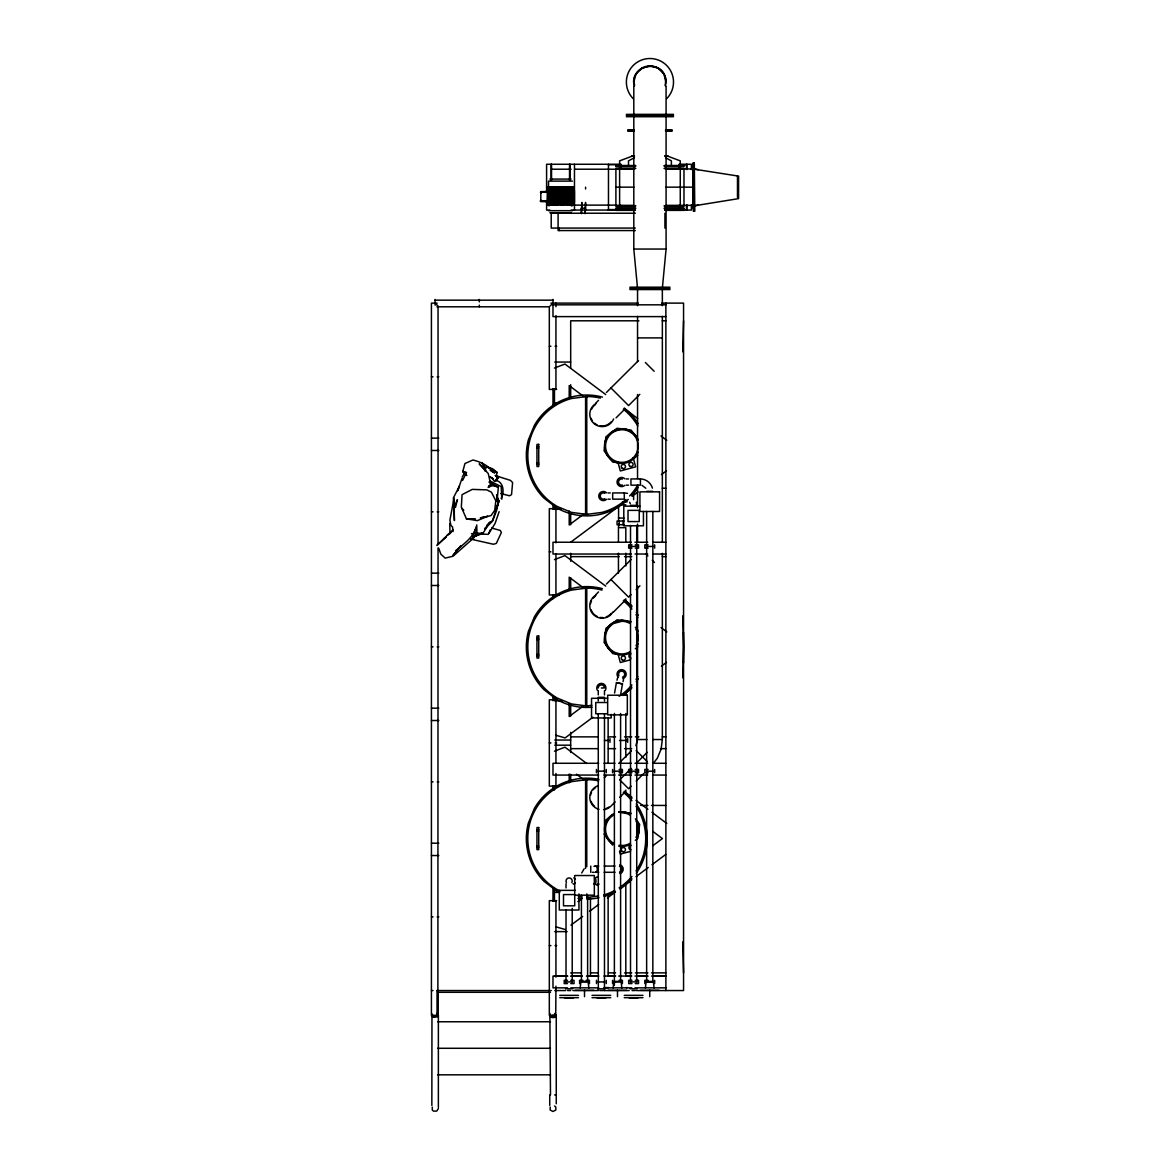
<?xml version="1.0" encoding="UTF-8"?>
<svg xmlns="http://www.w3.org/2000/svg" width="1170" height="1170" viewBox="0 0 1170 1170"><rect width="100%" height="100%" fill="white"/><g stroke="black" fill="none" stroke-linecap="round" stroke-linejoin="round"><path stroke-width="1.5" d="M547.794 202.615L548.13 204.004M547.794 192.67L548.13 189.204M682.71 351.76L683.558 320.799M682.71 677.737L683.558 646.834L682.71 615.917M581.505 213.423L581.607 210.059M585.219 213.423L585.322 210.059M581.578 208.216L581.841 202.425L581.841 208.216M585.292 208.216L585.556 202.425L585.585 210.059M498.098 501.667L498.303 498.244M662.512 286.591L666.081 249.049L666.081 86.404M438.048 547.896L437.872 1016.437M555.94 986.208L555.735 1016.511L551.362 1017.256L549.739 1015.326L550.441 1014.346M580.144 987.977L580.963 981.425L588.071 981.425L588.905 987.977M613.109 987.977L613.943 981.425L621.051 981.425L621.87 987.977M645.372 987.977L646.191 981.425L653.299 981.425L654.118 987.977M666.022 80.671A16.146 16.146 0 0 0 665.54 77.893C660.933 57.666 628.231 66.427 634.359 86.244M665.54 86.244L665.54 77.893M565.841 981.952L572.408 981.864M598.075 771.191L604.641 771.103M630.337 546.492L636.904 546.405M608.137 740.581L608.853 740.391L604.451 740.493M605.46 823.461L605.914 819.965L614.308 813.53M614.206 771.191L620.787 771.191M587.793 981.952L581.241 981.952M646.469 546.492L653.035 546.405M625.833 740.581L626.535 740.391L619.53 740.493M598.089 981.952L604.641 981.952M630.323 771.191L636.904 771.191M637.548 586.185L637.548 739.528L635.88 745.729M614.221 981.952L620.787 981.864M646.454 771.191L653.035 771.191M630.337 981.952L636.904 981.864M662.352 553.322L662.352 739.528L661.079 749.166L657.365 758.131L653.416 763.264M646.469 981.952L653.43 982.273M614.572 693.064L616.4 682.768L622.513 683.836L620.7 694.146M489.923 477.199L491.517 477.609L494.442 481.309L495.904 481.104L498.318 477.682L496.314 476.541L496.855 472.153L491.926 469.375M498.859 501.711L495.495 511.378L498.888 500.38L496.548 510.603L492.526 521.162L484.658 528.825L492.614 520.357L495.992 510.193M616.985 680.223L617.511 678.03M623.025 681.657L623.552 679.477M476.131 526.602C473.733 537.308 463.759 543.86 455.92 550.617L461.112 546.2M455.466 507.458L457.411 499.648L453.96 507.59L454.413 520.591L454.048 498.127L449.894 520.153L450.889 525.33L452.571 527.041L453.009 531.633M466.45 475.371L462.867 471.261L464.929 463.539L472.899 460C480.285 461.784 488.299 465.221 492.511 471.773L490.391 469.711L494.617 472.987L490.245 470.325M665.218 85.308L666.081 82.075L663.931 74.002L658.023 68.094L649.95 65.929L641.877 68.094L635.968 74.002L633.804 82.075L634.666 85.308M484.599 470.823L485.111 469.038M496.475 508.555L498.888 500.38M432.286 1107.083L432.286 1110.023L433.47 1111.105L436.732 1111.105L438.37 1108.546M550.178 1107.083L550.178 1110.023L553 1111.5L555.823 1110.023L555.823 1107.083L554.624 1106.001M501.14 498.493C504.533 492.292 503.86 481.85 495.466 480.226M499.151 511.656L495.056 523.516L488.285 534.354L471.466 533.666M462.033 478.369L457.675 490.771L459.444 486.062L453.36 497.952L454.311 512.153M550.251 1014.171C547.896 1018.266 556.394 1018.777 556.262 1015.326L554.653 1013.425M432.344 1016.437L432.359 1014.171L431.847 1015.326L433.47 1017.256L437.931 1016.437L438.37 1015.326L436.761 1013.425M488.943 533.14L490.259 529.849M581.724 872.981L584.137 868.798M462.589 480.402L466.581 472.3M462.267 477.082L465.163 471.598M490.171 521.674L482.64 533.827L473.85 532.409M456.753 550.748L453.082 555.311L460.702 545.907M495.992 479.671L498.61 476.614L496.314 476.541L498.318 477.682M486.939 525.228L489.104 522.858M472.168 538.8L476.687 534.397L472.68 536.664M550.046 306.057L552.986 303.118M595.764 403.123L598.543 400.33M606.411 392.476L638.484 360.594M616.078 417.865L623.946 410.012M639.8 394.348L628.582 405.566L610.945 387.943M595.764 594.696L598.543 591.903M606.411 584.049L631.23 559.421M613.299 612.217L623.946 601.57M631.098 594.623L628.582 597.139L610.945 579.501M636.144 589.578L639.931 585.79M604.29 777.728L606.411 775.608M619.939 762.284L631.376 750.847M631.083 768.456L619.705 779.834L628.582 788.712L631.113 786.167M636.1 763.454L647.259 752.281M611.544 805.545L615.157 801.933M619.705 797.37L623.946 793.143M636.202 781.077L643.822 773.458M453.024 529.747L436.922 545.425L446.253 536.957L443.488 538.829M471.334 540.101L452.951 556.276L445.156 558.105L440.841 554.156L438.735 548.277M572.803 196.18L572.803 189.16M633.628 458.479L637.825 455.262M635.295 648.765L637.825 646.82M635.295 840.338L637.825 838.393L639.654 824.411L635.368 818.824M480.534 534.207L482.537 532.701M583.684 514.142L569.205 524.95L569.205 511.012M570.975 542.003L619.091 506.127M632.209 496.343L638.045 491.985M661.372 474.596L666.476 470.793M583.684 705.715L569.205 716.508L569.205 703.843M592.839 717.268L565.139 737.919L555.838 735.257M624.926 693.342L631.639 688.34M661.372 666.169L666.476 662.352M577.892 901.602L582.236 898.355M652.743 845.778L662.41 838.568L652.743 831.329M570.975 925.134L582.645 916.446M589.548 911.298L598.674 904.483M607.42 897.96L614.718 892.52M624.926 884.915L631.639 879.898M635.997 876.652L648.238 867.511M651.953 864.747L665.745 854.466M451.313 532.248L447.291 535.056L450.304 533.403M572.803 204.048L572.803 197.028M634.33 157.76L628.495 160.86L628.495 165.496M482.683 532.891L473.177 537.176M493.477 485.126L488.095 487.393L490.815 484.994L498.361 487.115L497.045 501.243L496.65 494.72M488.738 485.813L490.815 484.994L488.256 473.514L479.188 463.817L485.755 470.691M554.463 368.053L564.964 364.045L605.694 394.553M554.463 559.626L564.964 555.604L605.694 586.111M554.463 751.184L564.964 747.177L586.784 763.513M472.373 537.571L481.806 533.11L472.68 536.898M547.048 201.62L547.56 187.068L573.461 187.068M616.561 429.595L618.243 429.141M616.561 621.168L618.243 620.714M630.542 659.792L620.319 662.527L617.862 653.372M630.542 851.351L620.319 854.1L619.5 851.043M476.921 535.012L480.519 534.339M698.388 205.13L694.366 205.788L738.577 198.622L738.577 176.129L692.903 168.963M600.371 398.107A58.939 58.939 0 0 0 586.77 396.513L571.501 398.517A58.939 58.939 0 0 0 557.286 506.493L571.501 512.387L586.77 514.39L602.023 512.387A58.939 58.939 0 0 0 625.965 499.473M602.023 590.09A58.939 58.939 0 0 0 586.77 588.071L571.501 590.09A58.939 58.939 0 0 0 557.286 698.066L571.501 703.96L586.77 705.963L591.844 705.291M598.704 780.858A58.939 58.939 0 0 0 586.77 779.644L571.501 781.648A58.939 58.939 0 0 0 557.286 889.639L560.445 890.94M619.442 812.126L621.87 811.804A17.375 17.375 0 0 1 630.557 814.13M586.77 893.909L586.77 897.536L598.63 895.971M547.004 201.298L540.408 201.298L540.803 199.953M626.374 114.353L673.525 114.353M626.374 115.537L673.525 115.537M626.374 116.707L673.525 116.707M627.866 129.768L634.359 129.768M665.54 129.768L672.033 129.768M627.866 130.499L634.359 130.499M665.54 130.499L672.033 130.499M627.866 131.23L634.359 131.23M665.54 131.23L672.033 131.23M631.976 155.756L634.389 155.756M664.896 155.756L667.909 155.756M634.476 156.224L631.976 156.224L619.617 160.86L619.617 210.366M664.896 156.224L667.909 156.224L680.267 160.86L680.267 210.366M621.168 164.268L546.595 164.268L546.595 192.45M679.17 164.268L691.411 164.268L691.411 169.548M608.064 164.721L620.817 164.721M679.17 164.721L686.468 164.721M635.617 165.496L615.903 165.496L615.903 166.242L635.617 166.242M664.282 165.496L683.982 165.496L683.982 166.242L664.282 166.242M615.903 165.877L635.617 165.877M664.282 165.877L683.982 165.877M635.617 168.217L615.903 168.217L615.903 206.095L635.617 206.095M664.282 168.217L683.982 168.217L683.982 206.095L664.282 206.095M615.903 168.597L635.617 168.597M664.282 168.597L683.982 168.597M615.903 168.963L633.891 168.963M666.008 168.963L693.269 168.963M551.538 169.211L571.106 169.211M574.675 169.211L615.727 169.211M549.871 179.083L571.106 179.083M572.437 181.116L548.554 181.116L548.379 204.735M615.903 187.156L633.891 187.156M666.008 187.156L692.903 187.156M540.803 191.924L540.803 193.284M540.408 192.26L548.218 192.26M540.408 200.962L548.218 200.962M573.461 204.735L547.516 204.735L547.56 201.211M574.675 205.116L615.727 205.116M615.903 205.364L633.891 205.364M666.008 205.364L693.269 205.364M615.903 205.73L635.617 205.73M664.282 205.73L683.982 205.73M581.344 213.627L581.344 208.216L585.556 208.216M635.617 208.084L615.903 208.084L615.903 210.366L634.784 210.366M664.282 208.084L683.982 208.084L683.982 210.366L665.116 210.366M615.903 208.45L635.617 208.45M664.282 208.45L683.982 208.45M615.903 208.83L634.784 208.83M665.116 208.83L683.982 208.83M608.064 209.591L615.347 209.591M549.885 210.059L546.595 210.059L546.595 201.255M571.165 210.059L635.412 210.059M664.589 210.059L691.411 210.059L691.411 204.779M548.54 210.702L572.437 210.702M549.871 212.735L571.106 212.735M635.368 213.233L551.202 213.233L551.202 228.077L635.295 228.077M664.926 213.233L664.926 228.077M635.295 230.563L558.09 230.563L558.09 213.233M633.804 86.404L633.804 249.049L666.081 249.049M629.913 287.191L669.971 287.191M629.913 288.376L669.971 288.376M629.913 289.56L669.971 289.56M435.108 300.163L552.986 300.163M437.185 303.118L431.423 303.118L431.423 1015.326M550.909 303.118L638.22 303.118M661.796 303.118L683.558 303.118L683.558 990.551L636.407 990.551M552.986 304.829L665.876 304.829M436.878 306.803L549.315 306.803L549.315 389.405L556.671 389.405M665.876 316.617L552.986 316.617L552.986 299.432M638.922 320.799L570.682 320.799L570.682 368.316M662.278 320.799L665.876 320.799M637.548 337.896L662.352 337.896M549.315 346.261L550.909 346.261M555.077 346.261L556.671 346.261M554.755 362.056L570.682 362.056M431.423 376.798L433.017 376.798M437.185 376.798L438.794 376.798M585.585 396.513L587.94 396.513M554.463 403.182L557.739 403.182M431.423 438.136L438.794 438.136M536.957 446.604L538.726 446.604M536.957 447.934L538.726 448.008M431.423 450.479L438.794 450.479M536.957 462.896L538.726 462.969M536.957 464.3L538.726 464.3M626.272 478.94L628.524 478.94M640.429 478.94L630.937 478.94L630.937 485.155L640.429 485.155L640.429 478.94C645.913 478.969 650.973 482.844 652.421 488.139M626.272 485.155L628.524 485.155M662.278 488.241L665.876 488.241M646.644 491.356L652.845 491.356M608.005 492.936L610.257 492.936M624.297 492.936L612.67 492.936L612.67 499.151L624.297 499.151L624.297 492.936L627.515 493.36M608.005 499.151L610.257 499.151M622.498 501.872L627.208 501.872M620.29 504.811L625.818 504.811M630.513 505.352L636.729 505.352L636.304 502.135M639.873 506.157L623.8 506.157L623.8 525.798L643.441 525.798L643.441 511.509M556.671 508.687L549.315 508.687L549.315 594.974L556.671 594.974M561.015 509.272L554.463 509.272L554.463 505.308M431.423 511.816L433.017 511.816M437.185 511.816L438.794 511.816M585.585 514.39L587.94 514.39M618.447 518.076L623.976 518.076M623.976 521.03L617.058 521.03L617.058 524.716L623.976 524.716M631.361 542.236L552.986 542.236L552.986 554.024L631.361 554.024M634.988 542.236L647.712 542.236M653.123 542.236L665.876 542.236M631.976 544.854L628.699 544.854L628.699 548.13L631.976 548.13M635.251 544.854L638.542 544.854L638.542 548.13L635.251 548.13M648.107 544.854L644.831 544.854L644.831 548.13L648.107 548.13M549.315 551.83L550.909 551.83M634.988 554.024L647.712 554.024M653.123 554.024L665.876 554.024M570.682 556.642L619.164 556.642M624.561 556.642L631.741 556.642M662.278 556.642L665.876 556.642M431.423 573.154L438.794 573.154M431.423 585.497L438.794 585.497M585.585 588.071L587.94 588.071M554.463 594.74L559.377 594.74M683.558 632.327L683.558 663.039M536.957 638.177L538.726 638.177M536.957 639.507L538.726 639.58M431.423 646.834L433.017 646.834M437.185 646.834L438.794 646.834M536.957 654.527L538.726 654.454M536.957 655.858L538.726 655.858M601.365 688.004L603.34 688.004M607.625 698.3L591.537 698.3L591.537 717.956L611.193 717.956L611.193 714.373M556.671 699.806L549.315 699.806L549.315 786.108L556.671 786.108M562.653 700.83L554.463 700.83L554.463 696.881M606.981 702.512L595.764 702.512L595.764 713.744L606.981 713.744M585.585 705.963L587.94 705.963M431.423 708.172L438.794 708.172M431.423 720.515L438.794 720.515M570.682 736.866L597.621 736.866M608.4 736.866L615.581 736.866M624.561 736.866L631.741 736.866M635.339 736.866L638.922 736.866M662.278 736.866L665.876 736.866M637.548 739.528L646.849 739.528M653.05 739.528L662.352 739.528M554.755 740.04L570.682 740.04M549.315 742.95L550.909 742.95M555.077 742.95L556.671 742.95M554.755 745.188L570.682 745.188M570.682 748.654L597.621 748.654M608.4 748.654L615.581 748.654M624.561 748.654L631.741 748.654M660.48 748.654L665.876 748.654M598.674 763.279L552.986 763.279L552.986 775.067L598.674 775.067M603.969 763.279L615.01 763.279M618.652 763.279L631.361 763.279M634.988 763.279L647.712 763.279M653.123 763.279L665.876 763.279M619.135 769.465L622.411 769.465L622.411 772.741L619.135 772.741M631.976 769.465L628.699 769.465L628.699 772.741L631.976 772.741M635.251 769.465L638.542 769.465L638.542 772.741L635.251 772.741M648.107 769.465L644.831 769.465L644.831 772.741L648.107 772.741M603.969 775.067L615.01 775.067M618.652 775.067L631.361 775.067M634.988 775.067L647.712 775.067M653.123 775.067L665.876 775.067M585.585 779.644L587.94 779.644M431.423 781.852L433.017 781.852M437.185 781.852L438.794 781.852M559.377 786.313L554.463 786.313L554.463 789.969M640.721 805.428L647.902 805.428M651.5 805.428L665.876 805.428M536.957 829.749L538.726 829.749M536.957 831.153L538.726 831.08M431.423 843.19L438.794 843.19M536.957 846.1L538.726 846.027M536.957 847.431L538.726 847.431M431.423 855.533L438.794 855.533M595.12 866.078L598.747 866.078M604.173 866.078L615.04 866.078M592.342 872.293L593.833 872.293M598.747 872.293L595.12 872.293A3.1 2.194 -90 0 0 597.241 868.374A3.1 2.194 -90 0 0 594.024 866.487M604.173 872.293L615.04 872.293M575.377 890.355L559.289 890.355L559.289 910.011L578.945 910.011L578.945 893.938M554.463 892.403L559.377 892.403M574.733 894.567L563.501 894.567L563.501 905.799L574.733 905.799L574.689 875.526L594.345 875.526L594.345 895.182L574.689 895.182M586.77 897.536L587.94 897.536M556.671 900.666L549.315 900.666L549.315 1015.326M431.423 916.87L433.017 916.87M437.185 916.87L438.794 916.87M554.755 931.612L567.143 931.612M549.315 945.609L550.909 945.609M555.077 945.609L556.671 945.609M570.682 972.87L581.446 972.87M590.426 972.87L597.621 972.87M608.4 972.87L615.581 972.87M624.561 972.87L631.741 972.87M635.339 972.87L647.902 972.87M651.5 972.87L665.876 972.87M567.552 976.058L552.986 976.058L552.986 987.846L567.552 987.846M570.799 976.058L582.119 976.058M586.389 976.058L598.674 976.058M603.969 976.058L615.669 976.058M618.652 976.058L631.8 976.058M634.988 976.058L647.946 976.058M651.529 976.058L665.876 976.058M554.463 976.189L567.64 976.189M571.194 976.189L582.192 976.189M589.402 976.189L598.557 976.189M607.61 976.189L614.937 976.189M625.818 976.189L631.303 976.189M636.743 976.189L647.683 976.189M653.123 976.189L665.876 976.189M567.479 980.314L564.203 980.314L564.203 983.59L567.479 983.59M570.755 980.314L574.031 980.314L574.031 983.59L570.755 983.59M582.879 980.314L579.603 980.314L579.603 983.59M586.155 980.314L589.431 980.314L589.431 983.59M619.135 980.314L622.411 980.314L622.411 983.59M631.976 980.314L628.699 980.314L628.699 983.59L631.976 983.59M635.251 980.314L638.542 980.314L638.542 983.59L635.251 983.59M648.107 980.314L644.831 980.314L644.831 983.59M604.451 987.597L608.678 987.597M626.359 987.597L627.208 987.597M570.799 987.846L598.674 987.846M603.969 987.846L631.8 987.846M634.988 987.846L665.876 987.846M565.563 988.796L572.671 988.796M597.811 988.796L604.919 988.796M630.06 988.796L637.182 988.796M575.157 990.317L593.877 990.317M608.137 990.317L626.857 990.317M640.385 990.317L659.105 990.317M431.423 990.551L433.017 990.551M436.878 990.551L551.231 990.551M554.799 990.551L565.68 990.551M567.567 990.551L570.667 990.551M572.934 990.551L598.323 990.551L598.265 713.744M599.815 990.551L602.916 990.551M603.764 990.551L629.153 990.551M632.063 990.551L635.178 990.551M437.609 992.292L550.485 992.292M559.757 995.348L578.477 995.348M592.005 995.348L610.725 995.348M624.268 995.348L642.973 995.348M559.757 997.688L578.477 997.688M592.005 997.688L610.725 997.688M624.268 997.688L642.973 997.688M564.744 997.922L573.49 997.922M597.007 997.922L605.738 997.922M629.255 997.922L637.986 997.922M432.681 1015.326L437.609 1015.326L437.609 990.551M556.13 1015.326L549.871 1015.326L550.485 1094.901M432.154 1016.437L438.048 1016.437M437.609 1021.761L550.485 1021.761M437.609 1048.291L550.485 1048.291M437.609 1074.82L550.485 1074.82M554.624 1094.901L556.116 1094.901M470.779 539.238L474.113 539.282M475.225 519.144L466.45 518.837L461.331 507.18L462.062 494.661L472.285 489.382L486.91 489.894L491.415 492.19L495.831 500.775L494.72 510.354L490.961 515.648L480.256 517.944L487.671 516.306L477.36 520.635L466.45 518.837L475.093 519.1M555.077 1014.302L555.94 1015.326M619.647 462.925L612.656 462.004L604.071 450.816L605.914 436.834L617.102 428.249L631.083 430.092L637.518 438.487M631.083 621.665L617.102 619.822L605.914 628.407L604.071 642.389L612.656 653.562L617.892 654.264M618.842 811.614L631.083 813.223M578.287 896.41L582.06 896.907M565.139 929.492L555.838 926.815M694.366 168.948L698.388 169.665M491.634 528.036L500.219 530.419L501.403 532.452L496.329 543.406L493.404 544.255L470.823 539.151M616.429 682.563L622.469 684.011M495.129 475.546L510.515 480.402L512.621 482.581L511.539 494.603L509.506 495.787L500.877 493.565M486.223 466.625L492.555 468.717L497.235 472.724L493.257 470.208M486.384 466.932L490.186 468.292M490.318 484.102L498.361 487.115L488.928 482.055M642.037 485.36L645.811 488.256M490.362 481.192L501.213 486.632L501.813 499.18M665.569 157.76L671.39 160.86L671.39 165.496M490.186 477.053L493.067 478.881L491.517 477.609M624.385 408.549L637.694 418.524M660.977 435.957L666.783 440.315M583.684 396.469L569.205 385.617L569.205 398.283M625.833 601.204L631.873 605.724M660.977 627.529L666.783 631.888M583.684 588.042L569.205 577.19L569.205 589.856M625.833 792.777L631.873 797.296M635.997 800.382L647.873 809.289M651.968 812.346L666.783 823.446M576.444 774.189L583.684 779.615M474.947 530.039L476.936 531.809L476.716 524.891M645.357 362.481L654.132 371.256M435.108 303.118L438.048 306.057L438.048 544.284M645.694 553.717L647.887 555.911M652.275 560.298L654.469 562.492M636.158 750.54L647.068 761.451M466.786 475.473L462.94 471.612L465.046 473.85M461.711 508.16L463.803 510.252M462.867 471.261L466.421 475.225M635.368 627.252L637.518 630.045M604.071 833.947L612.656 845.135M496.65 475.663L497.279 477.097M629.679 502.252L630.294 503.743M633.204 457.689L635.661 466.845L620.319 470.969L617.979 462.238M438.048 1015.326L437.185 1014.302L437.185 990.551M633.804 249.049L637.372 286.591M682.71 941.908L683.558 972.87M449.763 523.502L449.982 532.818M693.576 163.069L694.073 211.243M581.388 208.216L581.402 210.059M737.48 175.924L737.48 197.335M693.269 171.888L692.903 166.491L692.903 207.836L693.269 200.64M686.922 164.268L686.922 169.548M686.922 204.779L686.922 210.059M686.468 164.268L686.468 169.211M686.468 205.116L686.468 210.059M679.243 165.496L679.243 169.109M679.243 205.218L679.243 208.83M665.876 303.118L665.876 990.551M662.352 289.56L662.352 305.662M662.352 316.412L662.352 542.368M654.659 544.854L654.659 548.13M654.659 769.465L654.659 772.741M654.659 980.314L654.659 983.59M652.845 511.422L652.845 981.952M649.745 990.142L649.745 996.694M646.644 511.422L646.644 981.952M637.548 289.56L637.548 305.662M637.548 316.412L637.548 361.618M637.548 394.48L637.548 478.471M637.548 485.769L637.548 507.678M637.548 524.101L637.548 542.368M636.729 525.447L636.729 981.952M633.613 496.036L633.613 499.678M630.513 525.447L630.513 981.952M627.661 738.65L627.661 742.321M625.818 542.236L625.818 527.655L618.447 527.655L618.447 542.236M625.818 553.176L625.818 565.929M625.818 598.733L625.818 602.375M625.818 691.675L625.818 695.316M625.818 713.539L625.818 757.282M625.818 790.086L625.818 793.728M625.818 883.028L625.818 975.97M623.04 521.03L623.04 524.716M620.656 165.496L620.656 169.109M620.656 205.218L620.656 208.83M620.597 713.495L620.597 981.952M619.193 521.03L619.193 524.716M618.579 506.04L618.579 520.445M618.579 524.058L618.579 527.655M618.447 553.176L618.447 573.212M617.497 990.142L617.497 996.694M614.382 713.495L614.382 985.389M612.583 769.465L612.583 772.741M612.583 980.314L612.583 983.59M609.979 738.65L609.979 742.321M608.473 164.268L608.473 210.059M608.137 717.795L608.137 763.249M608.137 894.172L608.137 975.999M606.279 769.465L606.279 772.741M606.279 980.314L606.279 983.59M604.481 690.724L604.481 694.907M604.481 700.976L604.481 697.32L598.265 697.32L598.265 700.976M604.481 713.744L604.481 990.551M598.265 690.724L598.265 694.907M596.451 769.465L596.451 772.741M596.451 980.314L596.451 983.59M590.733 866.078L590.733 872.293M590.455 898.063L590.455 976.043M587.618 895.255L587.618 981.952M586.77 396.513L586.77 514.39M586.77 588.071L586.77 705.963M586.77 779.644L586.77 866.707M585.585 187.156L585.585 189.013M585.585 396.659L585.585 514.244M585.585 588.232L585.585 705.803M585.585 779.805L585.585 868.432M585.044 208.216L585.044 213.627M584.517 990.142L584.517 996.694M581.417 895.255L581.417 981.952M574.47 164.268L574.47 210.059M573.344 187.068L573.344 204.735M573.198 187.068L573.212 204.735M572.92 187.068L572.934 204.735M572.656 187.068L572.656 204.735M572.218 187.068L572.218 204.735M572.218 908.315L572.218 981.952M571.823 187.068L571.969 204.735M571.706 187.068L571.706 204.735M571.209 187.068L571.209 204.735M570.697 187.068L570.697 204.735M570.682 384.711L570.682 397.493M570.682 513.805L570.682 524.76M570.682 553.278L570.682 561.293M570.682 577.717L570.682 588.685M570.682 704.983L570.682 715.938M570.682 732.376L570.682 752.471M570.682 774.379L570.682 781.692M569.98 164.268L569.98 180.121M569.936 187.068L569.936 204.735M569.527 164.268L569.527 180.121M569.307 187.068L569.307 204.735M569.205 774.028L569.205 782.803M568.43 187.068L568.43 204.735M567.816 187.068L567.713 204.735M567.158 187.068L567.158 204.735M566.733 187.068L566.733 204.735M565.944 187.068L565.944 204.735M566.017 883.774L566.017 887.942M566.017 910.114L566.017 981.952M564.861 187.068L564.861 204.735M564.525 187.068L564.525 204.735M564.028 187.068L564.028 204.735M563.75 187.068L563.75 204.735M562.902 187.068L562.902 204.735M562.712 187.068L562.712 204.735M560.869 187.068L560.869 204.735M560.284 187.068L560.284 204.735M559.128 187.068L559.231 204.735M559.275 228.077L559.275 230.563M558.441 187.068L558.441 204.735M558.265 187.068L558.265 204.735M557.388 187.068L557.388 204.735M557.125 187.068L557.125 204.735M556.613 187.068L556.613 204.735M556.291 187.068L556.291 204.735M556.262 1015.326L556.262 1103.749M555.94 303.118L555.94 306.715M555.94 315.695L555.94 389.405M555.94 508.687L555.94 542.836M555.94 553.629L555.94 594.974M555.94 699.806L555.94 762.738M555.94 773.516L555.94 786.108M555.94 900.666L555.94 977.111M555.618 187.068L555.618 204.735M555.194 187.068L555.194 204.735M554.887 187.068L554.887 204.735M554.463 388.835L554.463 405.215M554.463 888.439L554.463 901.295M554.419 187.068L554.419 204.735M553.966 187.068L553.966 204.735M553.308 187.068L553.41 204.735M552.986 388.601L552.986 405.668M552.986 505.074L552.986 509.155M552.986 594.974L552.986 598.587M552.986 696.194L552.986 700.669M552.986 786.108L552.986 789.969M552.986 887.928L552.986 901.412M552.693 187.068L552.693 204.735M552.474 187.068L552.474 204.735M551.801 187.068L551.904 204.735M551.538 164.268L551.538 180.121M551.07 164.268L551.07 180.121M551.172 187.068L551.172 204.735M550.397 187.068L550.397 204.735M549.885 187.068L549.885 204.735M549.739 1094.901L549.739 1105.445M549.242 187.068L549.242 204.735M549.081 187.068L549.081 204.735M548.101 187.068L548.101 204.735M547.618 187.068L547.75 192.377M547.75 201.211L547.809 204.735M479.305 299.432L479.305 301.889M479.305 305.195L479.305 306.803M438.37 1015.326L438.37 1107.332M435.108 299.432L435.108 305.195M431.964 1015.326L431.847 1105.445M633.277 98.748A23.576 23.576 0 0 1 633.277 65.403A23.576 23.576 0 0 1 666.607 65.403A23.576 23.576 0 0 1 666.607 98.748M633.862 80.671A16.146 16.146 0 0 1 634.359 77.893M634.784 76.562A16.146 16.146 0 0 1 649.95 65.929M651.354 65.988A16.146 16.146 0 0 1 665.116 76.562M619.486 866.18A3.1 3.1 0 0 1 619.486 872.176M618.93 675.763A3.1 3.1 0 0 1 620.275 671.434A3.1 3.1 0 0 1 624.502 673.116A3.1 3.1 0 0 1 622.498 677.181M622.411 485.038A3.1 3.1 0 0 1 618.52 482.04A3.1 3.1 0 0 1 622.411 479.056M604.905 498.727A3.1 3.1 0 0 1 600.239 496.036A3.1 3.1 0 0 1 604.905 493.345M598.265 688.004A3.1 3.1 0 0 1 601.365 684.889A3.1 3.1 0 0 1 604.481 688.004M597.914 885.471A4.578 4.578 0 0 1 595.866 884.271M595.866 877.793A4.578 4.578 0 0 1 597.914 876.608M619.866 864.762A4.578 4.578 0 0 1 619.866 873.61M618.374 677.459A4.578 4.578 0 0 1 618.988 670.468A4.578 4.578 0 0 1 625.76 672.282A4.578 4.578 0 0 1 622.806 678.644M606.587 499.283A4.578 4.578 0 0 1 600.108 499.283A4.578 4.578 0 0 1 600.108 492.804A4.578 4.578 0 0 1 606.587 492.804M624.853 485.287A4.578 4.578 0 0 1 618.374 485.287A4.578 4.578 0 0 1 618.374 478.808A4.578 4.578 0 0 1 624.853 478.808M597.358 690.315A4.636 4.636 0 0 1 601.365 683.368A4.636 4.636 0 0 1 605.373 690.315M566.426 882.589A3.1 3.1 0 0 1 569.117 877.939A3.1 3.1 0 0 1 571.808 882.589M573.783 877.939A3.1 1.55 -90 0 1 575.128 879.489M575.128 882.589A3.1 1.55 -90 0 1 573.007 883.73M594.448 877.939A3.1 1.55 -90 0 1 595.939 881.844A3.1 1.55 -90 0 1 593.673 883.73M599.098 884.14A3.1 3.1 0 0 1 597.548 883.73M610.945 806.145A12.402 12.402 0 0 1 603.764 809.669M598.967 809.347A12.402 12.402 0 0 1 597.46 785.904M612.919 611.998A12.402 12.402 0 0 1 593.409 614.572A12.402 12.402 0 0 1 595.983 595.062M613.636 418.962A12.402 12.402 0 0 1 594.009 423.569A12.402 12.402 0 0 1 595.983 403.504M636.027 806.218A58.939 58.939 0 0 1 636.027 870.963M631.902 876.491A58.939 58.939 0 0 1 619.135 887.84M614.747 890.458A58.939 58.939 0 0 1 603.661 895.065M623.332 792.353A58.939 58.939 0 0 1 631.902 800.689M636.275 803.936A60.43 60.43 0 0 1 636.275 873.244M631.902 878.772A60.43 60.43 0 0 1 619.954 889.083M615.449 891.774A60.43 60.43 0 0 1 604.086 896.483M598.996 897.77A60.43 60.43 0 0 1 586.77 899.013M581.505 898.794A60.43 60.43 0 0 1 577.995 898.384M559.626 892.578A60.43 60.43 0 0 1 556.554 890.926L544.035 881.317A60.43 60.43 0 0 1 528.387 822.949L534.427 808.368A60.43 60.43 0 0 1 598.996 779.41M624.253 791.183A60.43 60.43 0 0 1 631.902 798.408M608.883 807.066A11.788 11.788 0 0 1 606.148 808.47M594.55 806.364A11.788 11.788 0 0 1 591.069 801.348M590.572 795.264A11.788 11.788 0 0 1 591.523 792.324M593.19 789.75A11.788 11.788 0 0 1 595.471 787.673M636.626 820.653A17.053 17.053 0 0 1 637.314 836.389M613.343 843.95A17.053 17.053 0 0 1 610.901 842.239M609.804 841.245A17.053 17.053 0 0 1 607.098 837.705M606.411 836.389A17.053 17.053 0 0 1 605.402 833.596M605.402 824.762A17.053 17.053 0 0 1 613.343 814.422M618.901 812.389A17.053 17.053 0 0 1 624.824 812.389M626.286 812.711A17.053 17.053 0 0 1 630.396 814.422M636.012 821.018A16.336 16.336 0 0 1 636.012 837.354M630.03 843.336A16.336 16.336 0 0 1 619.032 845.266M613.694 843.336A16.336 16.336 0 0 1 613.694 815.037M621.87 812.843A16.336 16.336 0 0 1 630.03 815.037M636.919 820.492A17.375 17.375 0 0 1 636.919 837.866M630.557 844.228A17.375 17.375 0 0 1 618.842 846.29M613.182 844.228A17.375 17.375 0 0 1 613.182 814.13M630.996 849.712A2.106 2.106 0 0 1 628.89 847.606A2.106 2.106 0 0 1 630.996 845.5M637.811 676.494A58.939 58.939 0 0 1 636.027 679.39M631.902 684.918A58.939 58.939 0 0 1 619.135 696.282M623.332 600.78A58.939 58.939 0 0 1 631.902 609.117M636.027 614.645A58.939 58.939 0 0 1 637.811 617.555M638.206 678.732A60.43 60.43 0 0 1 636.275 681.671M631.902 687.214A60.43 60.43 0 0 1 622.849 695.492M592.02 707.221A60.43 60.43 0 0 1 556.554 699.353L544.035 689.744A60.43 60.43 0 0 1 528.387 631.376L534.427 616.809A60.43 60.43 0 0 1 602.404 588.656M624.253 599.625A60.43 60.43 0 0 1 631.902 606.835M636.275 612.363A60.43 60.43 0 0 1 638.206 615.303M611.164 613.431A11.788 11.788 0 0 1 606.148 616.912M603.135 617.555A11.788 11.788 0 0 1 600.064 617.409M597.139 616.458A11.788 11.788 0 0 1 591.069 609.775M590.572 603.691A11.788 11.788 0 0 1 591.523 600.766M593.19 598.177A11.788 11.788 0 0 1 595.471 596.115M617.453 654.088A17.053 17.053 0 0 1 605.841 643.441M605.402 642.023A17.053 17.053 0 0 1 605.402 633.204M605.841 631.785A17.053 17.053 0 0 1 630.396 622.849M636.012 629.445A16.336 16.336 0 0 1 636.012 645.781M630.03 651.763A16.336 16.336 0 0 1 607.713 645.781A16.336 16.336 0 0 1 613.694 623.464L621.87 621.285A16.336 16.336 0 0 1 630.03 623.464M638.206 643.558A17.375 17.375 0 0 1 636.919 646.308M630.557 652.67A17.375 17.375 0 0 1 606.821 646.308A17.375 17.375 0 0 1 613.182 622.557L621.87 620.232A17.375 17.375 0 0 1 630.557 622.557M636.919 628.919A17.375 17.375 0 0 1 638.206 631.668M630.996 658.14A2.106 2.106 0 0 1 628.89 656.034A2.106 2.106 0 0 1 630.996 653.928M637.811 484.921A58.939 58.939 0 0 1 629.635 495.919M623.332 409.222A58.939 58.939 0 0 1 637.811 425.982M638.206 487.159A60.43 60.43 0 0 1 631.902 495.641M628.246 499.4A60.43 60.43 0 0 1 556.554 507.78L544.035 498.186A60.43 60.43 0 0 1 528.387 439.818L534.427 425.236A60.43 60.43 0 0 1 602.404 397.083M624.253 408.052A60.43 60.43 0 0 1 638.206 423.745M611.164 421.873A11.788 11.788 0 0 1 600.064 425.836M597.139 424.9A11.788 11.788 0 0 1 594.55 423.218M592.488 420.951A11.788 11.788 0 0 1 591.069 418.202M591.523 409.193A11.788 11.788 0 0 1 595.471 404.542M636.626 454.574A17.053 17.053 0 0 1 633.921 458.099M617.453 462.516A17.053 17.053 0 0 1 613.343 460.819M612.085 460.015A17.053 17.053 0 0 1 606.411 438.838M607.098 437.522A17.053 17.053 0 0 1 609.804 433.997M610.901 432.988A17.053 17.053 0 0 1 632.824 432.988M633.921 433.997A17.053 17.053 0 0 1 636.626 437.522M638.206 451.986A17.375 17.375 0 0 1 610.696 459.357A17.375 17.375 0 0 1 613.182 430.999L621.87 428.673A17.375 17.375 0 0 1 638.206 440.11M571.428 205.993A4.036 4.036 0 0 0 574.426 202.088L574.426 191.119A4.036 4.036 0 0 0 571.428 187.215M546.58 191.119A4.036 4.036 0 0 1 549.081 187.39M549.081 205.818A4.036 4.036 0 0 1 546.58 202.088M552.986 1015.326L552.986 1016.847L552.986 1015.326M617.643 430.267L613.694 431.905A16.336 16.336 0 0 0 611.369 458.567A16.336 16.336 0 0 0 637.211 451.635A16.336 16.336 0 0 0 621.87 429.712L617.643 430.267M694.307 163.054L692.845 163.069L693.327 211.258L694.804 211.243L694.307 163.054M548.218 191.587L540.803 191.587L540.803 201.576L548.218 201.635L548.218 191.646M538.726 444.395L536.957 444.395L536.957 466.508L538.726 466.508L538.726 444.395M659.573 491.839L639.917 491.839L639.917 511.48L659.573 511.48L659.573 491.839M639.229 510.369L628.012 510.369L628.012 521.586L639.229 521.586L639.229 510.369M538.726 635.968L536.957 635.968L536.957 658.066L538.726 658.066L538.726 635.968M627.325 695.214L607.669 695.214L607.669 714.87L627.325 714.87L627.325 695.214M538.726 827.541L536.957 827.541L536.957 849.639L538.726 849.639L538.726 827.541M485.696 468.848L481.85 462.925L485.696 468.848M562.024 204.735L562.024 187.068L561.907 204.735M622.308 851.467A2.106 2.106 0 0 0 625.482 849.654A2.106 2.106 0 0 0 622.308 847.826A2.106 2.106 0 0 0 622.308 851.467M622.308 659.909A2.106 2.106 0 0 0 625.482 658.081A2.106 2.106 0 0 0 622.308 656.253A2.106 2.106 0 0 0 622.308 659.909M622.308 468.336A2.106 2.106 0 0 0 625.482 466.508A2.106 2.106 0 0 0 622.308 464.695A2.106 2.106 0 0 0 622.308 468.336M629.943 466.289A2.106 2.106 0 0 0 633.102 464.475A2.106 2.106 0 0 0 629.943 462.647A2.106 2.106 0 0 0 629.943 466.289"/></g></svg>
